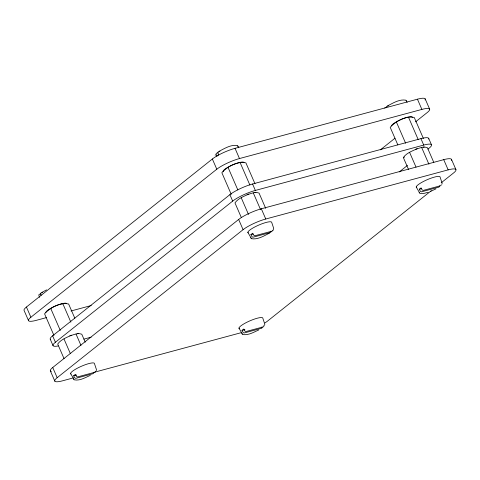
<?xml version="1.0" encoding="UTF-8"?>
<svg xmlns="http://www.w3.org/2000/svg" width="480" height="480" viewBox="0 0 480 480"><rect width="100%" height="100%" fill="white"/><g stroke="black" fill="none" stroke-linecap="round" stroke-linejoin="round"><path stroke-width="0.72" d="M96.216 370.68L96.42 369.492L94.5 363.72A12.99 2.592 -23.5 0 0 81.324 366.3A12.99 2.592 -23.5 0 0 70.914 374.058M215.154 155.304L215.412 154.68M264.588 325.32L264.792 324.132L262.866 318.36A12.99 2.592 -23.5 0 0 249.696 320.94A12.99 2.592 -23.5 0 0 239.286 328.704M441.858 184.176L442.116 183.552M273.036 230.382L273.69 228.354L271.764 222.576A12.99 2.592 -23.5 0 0 258.594 225.156A12.99 2.592 -23.5 0 0 248.184 232.92M408.528 169.476L403.338 157.53C406.584 152.892 412.296 151.056 417.192 148.68M93.636 372.3A1.338 1.056 51.5 0 1 93.066 373.68L76.032 378.27A1.338 1.056 51.5 0 1 74.508 377.448L73.65 375.804L74.358 375.144L75.444 374.376L76.302 376.026A1.338 1.056 51.5 0 0 77.826 376.842L94.86 372.252A1.338 1.056 51.5 0 0 95.508 371.406M270.906 231.156A1.338 1.056 51.5 0 1 270.336 232.536L253.302 237.126A1.338 1.056 51.5 0 1 251.778 236.31L250.92 234.666L251.628 234L252.714 233.238L253.572 234.882A1.338 1.056 51.5 0 0 255.096 235.698L272.13 231.114A1.338 1.056 51.5 0 0 272.772 230.262M262.008 326.94A1.338 1.056 51.5 0 1 261.438 328.32L244.404 332.91A1.338 1.056 51.5 0 1 242.88 332.088L242.022 330.444L242.73 329.784L243.816 329.016L244.674 330.666A1.338 1.056 51.5 0 0 246.198 331.482L263.232 326.892A1.338 1.056 51.5 0 0 263.796 325.512M439.272 185.796A1.338 1.056 51.5 0 1 438.708 187.176L421.674 191.766A1.338 1.056 51.5 0 1 420.15 190.95L419.292 189.306L419.994 188.64L421.086 187.878L421.944 189.522A1.338 1.056 51.5 0 0 423.468 190.338L440.496 185.754A1.338 1.056 51.5 0 0 441.144 184.902M28.524 320.652L24.078 310.434A17.904 3.57 -23.5 0 1 26.442 307.026L212.358 159A17.904 3.57 -23.5 0 1 235.038 148.332L417.438 99.192A17.904 3.57 -23.5 0 1 425.064 99.948M26.442 307.026L30.888 317.238L216.804 169.212A17.904 3.57 -23.5 0 1 239.478 158.55L421.884 109.41A17.904 3.57 -23.5 0 1 427.266 112.512L415.536 121.854M50.61 339.564A17.904 3.57 -23.5 0 1 52.614 335.802L229.884 194.664A17.904 3.57 -23.5 0 1 252.564 183.996L420.936 138.636A17.904 3.57 -23.5 0 1 428.694 139.086M58.224 345.948A17.904 3.57 -23.5 0 1 55.416 342.24L232.68 201.096A17.904 3.57 -23.5 0 1 255.36 190.434L423.732 145.074A17.904 3.57 -23.5 0 1 429.114 148.176L427.944 149.112M51.36 371.466A17.904 3.57 -23.5 0 1 52.734 367.488L238.65 219.462A17.904 3.57 -23.5 0 1 261.33 208.794L443.73 159.654A17.904 3.57 -23.5 0 1 451.356 160.41M52.734 367.488L57.174 377.7L243.09 229.674A17.904 3.57 -23.5 0 1 265.77 219.012L448.17 169.872A17.904 3.57 -23.5 0 1 453.558 172.974L441.24 182.784M380.346 149.874L395.01 138.198M399.276 171.936L407.466 165.414M431.268 190.722L267.642 321A17.904 3.57 -23.5 0 1 264.924 322.914M231.234 194.31L221.838 172.692C227.106 166.632 237.804 160.788 245.91 162.882L255.018 183.822M53.964 335.454L44.568 313.836C49.836 307.77 60.534 301.926 68.64 304.02L74.814 318.21M397.842 144.9L390.204 127.332C395.478 121.272 406.176 115.428 414.282 117.522L423.39 138.462M241.314 217.488L234.966 202.89C238.212 198.252 243.924 196.416 248.82 194.04M64.044 358.632L57.696 344.034C60.942 339.396 66.654 337.554 71.55 335.184M219.162 151.26C224.706 148.422 231.006 144.39 237.438 145.536L238.776 147.738M41.892 292.398L46.554 289.878M387.534 105.9C393.078 103.062 399.378 99.03 405.804 100.176L407.148 102.378M269.736 232.962C264.192 235.794 257.892 239.832 251.46 238.686L247.866 232.32M435.942 188.862L430.794 191.286M90.306 375.366C85.32 377.52 79.788 381.03 74.196 379.824L70.596 373.464M258.672 330.006C253.692 332.16 248.16 335.67 242.562 334.464L238.968 328.104M403.338 157.53L404.538 157.074M247.014 194.742C250.902 193.788 255.03 191.28 259.044 193.074L265.68 208.338M415.386 149.382C419.274 148.428 423.402 145.92 427.41 147.714L433.758 162.312M69.744 335.88C73.632 334.932 77.766 332.424 81.774 334.218L85.236 342.18M428.154 192.282L423.132 193.62L419.832 193.326L416.232 186.96M219.984 151.296L218.562 151.68A1.338 1.056 51.5 0 0 217.992 153.06L218.598 154.776L216.804 156.204L216.204 154.488A1.338 1.056 51.5 0 1 216.768 153.108L218.19 152.724M388.356 105.936L386.934 106.32A1.338 1.056 51.5 0 0 386.364 107.7M386.562 107.364L385.14 107.748A1.338 1.056 51.5 0 0 384.684 108.048M250.92 234.666L253.074 234.084M419.292 189.306L421.446 188.724M42.714 292.44L41.292 292.824A1.338 1.056 51.5 0 0 40.728 294.204L41.13 295.344M40.92 293.868L39.504 294.246A1.338 1.056 51.5 0 0 38.934 295.632L39.534 297.342M46.404 317.616L36.27 320.346A17.904 3.57 -23.5 0 1 30.888 317.238M71.016 310.986L91.278 305.526M83.922 339.114L91.146 337.164M73.65 375.804L76.524 375.03M242.022 330.444L244.896 329.67M73.416 377.88L62.562 380.808A17.904 3.57 -23.5 0 1 57.174 377.7M93.684 372.42L241.344 332.64M423.264 147.048L424.26 146.988M254.892 192.408L255.894 192.348M77.622 333.546L78.624 333.492M407.37 117.27L408.564 117.396L418.254 139.692M238.998 162.63L240.192 162.756L249.888 185.052M61.728 303.774L62.922 303.9L70.854 322.14M406.176 100.596L406.482 101.172M419.154 192.33L419.46 192.9M237.81 145.956L238.11 146.532M250.788 237.69L251.088 238.26M241.89 333.468L242.19 334.044M73.518 378.828L73.824 379.404M425.19 98.886L429.63 109.104M451.476 159.348L455.922 169.566M417.438 99.192L421.884 109.41M443.73 159.654L448.17 169.872M428.682 138.33L431.478 144.768M420.936 138.636L423.732 145.074M421.692 147.594L428.904 164.184M396.522 122.304L405.63 143.244M409.656 152.502L416.004 167.1M252.564 183.996L255.36 190.434M235.038 148.332L239.478 158.55M261.33 208.794L265.77 219.012M253.32 192.954L260.532 209.544M228.156 167.664L237.846 189.96M241.284 197.862L248.496 214.446M229.884 194.664L232.68 201.096M212.358 159L216.804 169.212M238.65 219.462L243.09 229.674M76.056 334.092L80.958 345.372M50.886 308.802L60.282 330.426M64.014 339L70.362 353.598M52.614 335.802L55.416 342.24M50.25 339.21L53.046 345.648M50.37 370.896L54.81 381.114M442.062 182.994L440.136 177.216A12.99 2.592 -23.5 0 0 426.966 179.796A12.99 2.592 -23.5 0 0 416.556 187.56M45.828 312.378A11.328 2.256 -23.5 0 1 55.194 306.126A11.328 2.256 -23.5 0 1 66.402 303.354M391.47 125.88A11.328 2.256 -23.5 0 1 402.198 119.052A11.328 2.256 -23.5 0 1 412.32 117.378M223.38 171.762A11.328 2.256 -23.5 0 1 232.464 164.988A11.328 2.256 -23.5 0 1 243.948 162.738"/></g></svg>
